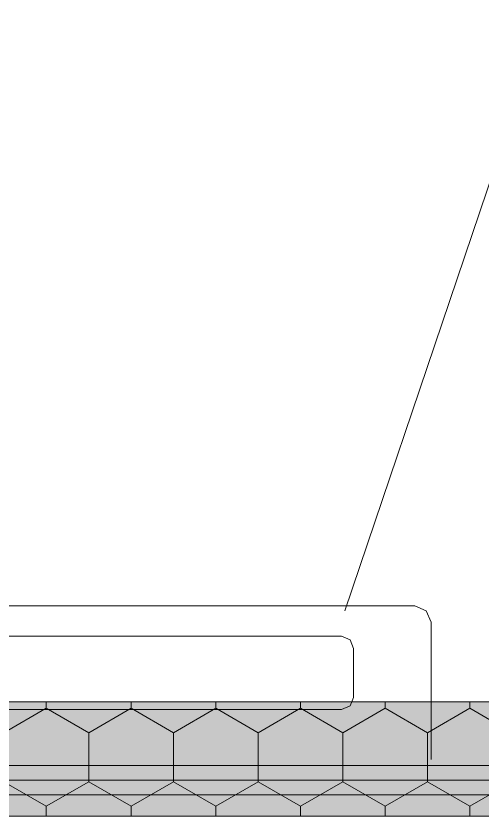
# Model space of a CAD drawing. Header units: millimetres. Extents: x -546 to 1681, y -650 to 1730.
# Drawn here: x 520.378 to 523.236, y 441.761 to 446.663 of the extents above; entities that cross this region are included whole.
import ezdxf

# ---------------------------------------------------------------- set-up
doc = ezdxf.new("R2010")
doc.units = ezdxf.units.MM

msp = doc.modelspace()

# ---------------------------------------------------------------- hatches: boundary and pattern name
at = {"true_color": 0x96e196}
h = msp.add_hatch(color=81, dxfattribs=at)
h.dxf.hatch_style = 2
h.paths.add_polyline_path([(546.2018, 442.4614), (546.2018, 441.7614), (515.4638, 441.7614), (515.4638, 442.4614)])

# ---------------------------------------------------------------- linework, layer by layer
at = {"color": 251, "lineweight": 0, "true_color": 0x646464}
for points in [[(525.1518, 451.1565), (522.3948, 443.0194)], [(517.0738, 443.0484), (522.8238, 443.0484)], [(522.8238, 443.0484), (522.8944, 443.0194), (522.9238, 442.9484)], [(522.9238, 442.9484), (522.9238, 442.1074)], [(522.3738, 442.8634), (520.1008, 442.8634)], [(522.3738, 442.8634), (522.4267, 442.8417), (522.4488, 442.7884)], [(522.4488, 442.4884), (522.4488, 442.7884)], [(522.4488, 442.4884), (522.427, 442.4356), (522.3738, 442.4134)], [(520.1008, 442.4134), (522.3738, 442.4134)]]:
    msp.add_lwpolyline(points, dxfattribs=at)
at = {"color": 7, "lineweight": 0}
for points in [[(546.2018, 442.4614), (515.4638, 442.4614)], [(520.5638, 442.4214), (520.3038, 442.2714)], [(520.5638, 442.4214), (520.5638, 442.4614)], [(520.8238, 442.2714), (520.5638, 442.4214)], [(521.0838, 442.4214), (520.8238, 442.2714)], [(521.0838, 442.4214), (521.0838, 442.4614)], [(521.3438, 442.2714), (521.0838, 442.4214)], [(521.6028, 442.4214), (521.3438, 442.2714)], [(521.6028, 442.4214), (521.6028, 442.4614)], [(521.8628, 442.2714), (521.6028, 442.4214)], [(522.1228, 442.4214), (521.8628, 442.2714)], [(522.1228, 442.4214), (522.1228, 442.4614)], [(522.3828, 442.2714), (522.1228, 442.4214)], [(522.6428, 442.4214), (522.3828, 442.2714)], [(522.6428, 442.4214), (522.6428, 442.4614)], [(522.9018, 442.2714), (522.6428, 442.4214)], [(523.1618, 442.4214), (522.9018, 442.2714)], [(523.1618, 442.4214), (523.1618, 442.4614)], [(523.4218, 442.2714), (523.1618, 442.4214)], [(520.8238, 441.9714), (520.8238, 442.2714)], [(521.3438, 441.9714), (521.3438, 442.2714)], [(521.8628, 441.9714), (521.8628, 442.2714)], [(522.3828, 441.9714), (522.3828, 442.2714)], [(522.9018, 441.9714), (522.9018, 442.2714)], [(525.1518, 442.0714), (514.8038, 442.0714)], [(525.2418, 441.9814), (514.8038, 441.9814)], [(520.5638, 441.8214), (520.3038, 441.9714)], [(520.8238, 441.9714), (520.5638, 441.8214)], [(521.0838, 441.8214), (520.8238, 441.9714)], [(521.3438, 441.9714), (521.0838, 441.8214)], [(521.6028, 441.8214), (521.3438, 441.9714)], [(521.8628, 441.9714), (521.6028, 441.8214)], [(522.1228, 441.8214), (521.8628, 441.9714)], [(522.3828, 441.9714), (522.1228, 441.8214)], [(522.6428, 441.8214), (522.3828, 441.9714)], [(522.9018, 441.9714), (522.6428, 441.8214)], [(523.1618, 441.8214), (522.9018, 441.9714)], [(523.4218, 441.9714), (523.1618, 441.8214)], [(525.9318, 441.8914), (514.7638, 441.8914)], [(520.5638, 441.7614), (520.5638, 441.8214)], [(521.0838, 441.7614), (521.0838, 441.8214)], [(521.6028, 441.7614), (521.6028, 441.8214)], [(522.1228, 441.7614), (522.1228, 441.8214)], [(522.6428, 441.7614), (522.6428, 441.8214)], [(523.1618, 441.7614), (523.1618, 441.8214)], [(514.7638, 441.7614), (525.9318, 441.7614)], [(515.4638, 441.7614), (546.9018, 441.7614)]]:
    msp.add_lwpolyline(points, dxfattribs=at)

doc.saveas('drawing.dxf')
